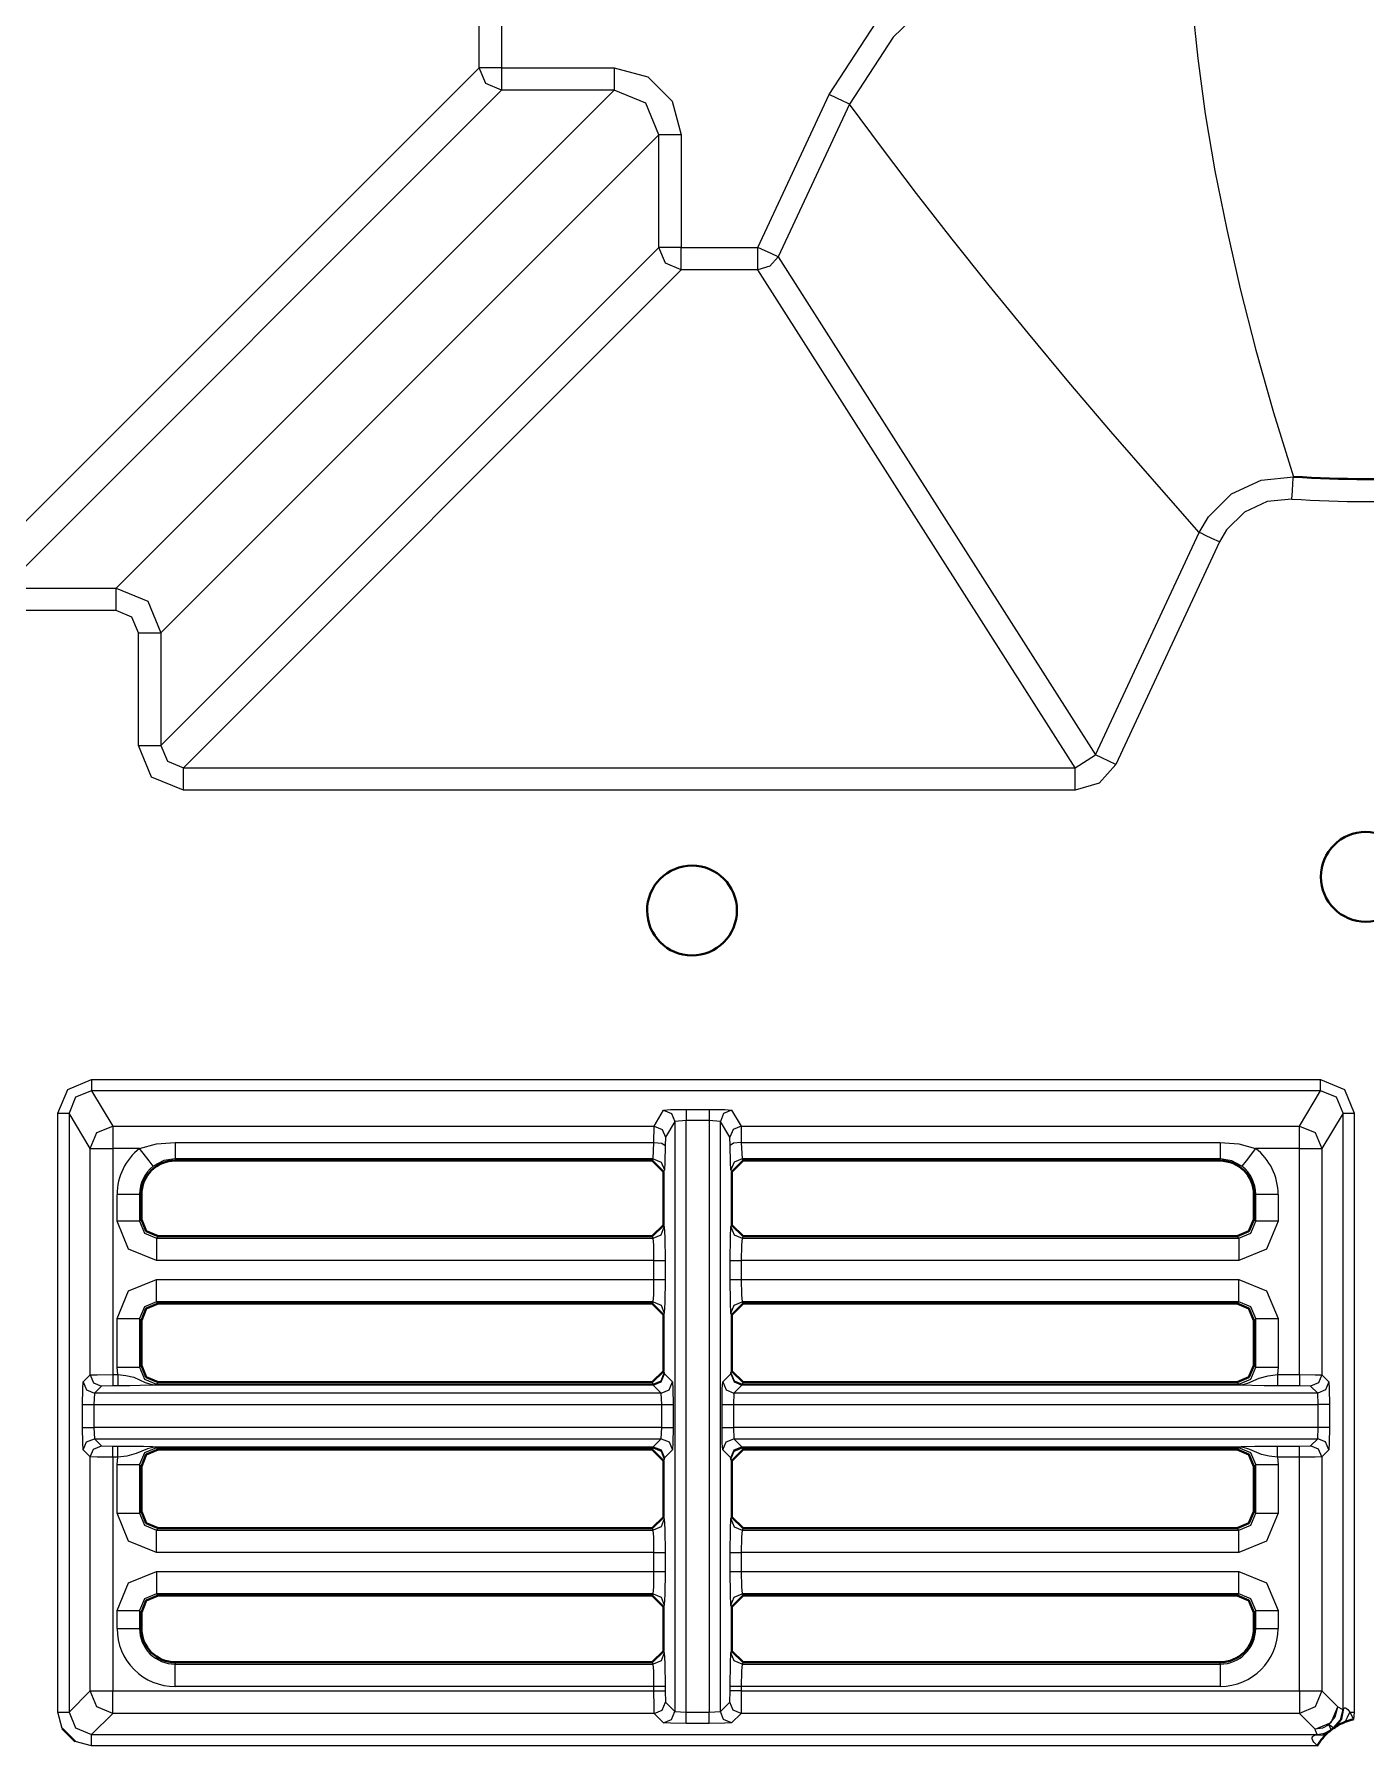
# Model space of a CAD drawing. Header units: millimetres. Extents: x 0 to 2941, y -405 to 1422.
# Drawn here: x 562.3 to 621.6, y 948 to 1024.2 of the extents above; entities that cross this region are included whole.
import ezdxf

# ---------------------------------------------------------------- set-up
doc = ezdxf.new("R2010")
doc.units = ezdxf.units.MM
doc.layers.add('FINE', color=9, linetype='Continuous')
doc.layers.add('OUTLINE', color=7, linetype='Continuous')

msp = doc.modelspace()

# ---------------------------------------------------------------- linework, layer by layer
at = {"layer": 'FINE', "lineweight": 9}
for p, q in [((582.092, 1022.714), (582.092, 1026.124)), ((559.92, 1000.542), (582.092, 1022.714)), ((583.09, 1021.716), (560.918, 999.544)), ((565.923, 999.544), (588.095, 1021.716)), ((588.095, 1021.716), (583.09, 1021.716)), ((598.578, 1021.096), (595.405, 1014.292)), ((590.092, 1019.719), (567.92, 997.547)), ((590.092, 1014.714), (590.092, 1019.719)), ((591.09, 1019.719), (591.09, 1014.714)), ((567.92, 992.542), (590.092, 1014.714)), ((595.405, 1014.292), (609.53, 992.12)), ((591.09, 1013.716), (568.918, 991.544)), ((594.5, 1013.716), (591.09, 1013.716)), ((608.626, 991.544), (594.5, 1013.716)), ((609.53, 992.12), (614.148, 1002.024)), ((615.053, 1001.602), (610.435, 991.698)), ((565.923, 998.546), (560.918, 998.546)), ((566.922, 992.542), (566.922, 997.547)), ((567.92, 997.547), (567.92, 992.542)), ((568.918, 991.544), (608.626, 991.544)), ((608.626, 991.544), (609.53, 992.12)), ((608.626, 990.546), (568.918, 990.546)), ((564.829, 977.668), (619.555, 977.668)), ((618.611, 975.594), (619.555, 977.168)), ((564.773, 974.594), (563.83, 976.168)), ((563.83, 976.168), (563.83, 949.503)), ((591.304, 976.337), (592.33, 976.337)), ((593.329, 976.294), (593.749, 975.594)), ((621.054, 976.168), (621.054, 949.503)), ((589.872, 974.866), (589.884, 975.594)), ((590.804, 975.795), (590.384, 975.094)), ((591.304, 975.837), (590.804, 975.795)), ((590.804, 975.795), (590.804, 949.527)), ((591.304, 949.502), (591.304, 975.837)), ((592.33, 975.837), (591.304, 975.837)), ((592.829, 975.795), (592.33, 975.837)), ((592.829, 949.527), (592.829, 975.795)), ((593.25, 975.094), (592.829, 975.795)), ((593.749, 975.594), (618.611, 975.594)), ((593.749, 975.594), (593.761, 974.866)), ((568.549, 974.866), (589.872, 974.866)), ((589.836, 974.138), (589.872, 974.866)), ((590.384, 975.094), (590.372, 974.73)), ((593.262, 974.73), (593.25, 975.094)), ((593.761, 974.866), (593.797, 974.138)), ((593.761, 974.866), (615.085, 974.866)), ((564.773, 964.516), (564.773, 974.594)), ((615.085, 974.138), (593.797, 974.138)), ((593.797, 974.138), (593.84, 974.053)), ((615.085, 974.053), (615.085, 974.138)), ((618.611, 974.594), (616.662, 974.594)), ((619.61, 974.594), (619.61, 964.516)), ((590.336, 973.639), (590.293, 973.553)), ((593.34, 973.553), (593.297, 973.639)), ((565.969, 971.356), (565.969, 972.553)), ((566.967, 972.553), (566.967, 971.356)), ((567.049, 972.553), (566.967, 972.553)), ((616.666, 972.553), (616.585, 972.553)), ((616.666, 971.356), (616.666, 972.553)), ((617.664, 972.553), (617.664, 971.356)), ((566.967, 971.356), (567.049, 971.437)), ((590.293, 971.188), (590.334, 971.106)), ((593.299, 971.106), (593.34, 971.188)), ((616.585, 971.437), (616.666, 971.356)), ((567.798, 970.688), (567.716, 970.607)), ((567.716, 970.607), (589.834, 970.607)), ((589.834, 970.607), (589.793, 970.688)), ((593.84, 970.688), (593.799, 970.607)), ((593.799, 970.607), (615.917, 970.607)), ((615.917, 970.607), (615.836, 970.688)), ((593.262, 968.768), (593.262, 969.608)), ((615.917, 969.608), (593.762, 969.608)), ((593.762, 969.608), (593.762, 968.768)), ((593.762, 968.768), (615.917, 968.768)), ((589.834, 967.77), (567.716, 967.77)), ((567.716, 967.77), (567.798, 967.688)), ((589.793, 967.688), (589.834, 967.77)), ((615.836, 967.688), (615.917, 967.77)), ((565.969, 964.856), (565.969, 967.021)), ((590.334, 967.27), (590.293, 967.188)), ((593.34, 967.188), (593.299, 967.27)), ((616.666, 967.021), (616.585, 966.939)), ((616.666, 964.856), (616.666, 967.021)), ((617.664, 967.021), (617.664, 964.856)), ((565.999, 964.529), (565.969, 964.856)), ((566.967, 964.856), (567.049, 964.937)), ((616.585, 964.937), (616.666, 964.856)), ((617.664, 964.856), (617.634, 964.529)), ((564.458, 964.201), (564.773, 964.516)), ((565.273, 964.016), (564.958, 963.701)), ((565.773, 964.029), (565.273, 964.016)), ((565.773, 964.529), (565.999, 964.529)), ((565.999, 964.029), (565.773, 964.029)), ((567.798, 964.188), (567.716, 964.107)), ((567.716, 964.107), (589.834, 964.107)), ((567.716, 964.075), (589.842, 964.075)), ((589.842, 964.058), (567.716, 964.058)), ((589.834, 964.107), (589.793, 964.188)), ((589.842, 964.075), (589.834, 964.107)), ((590.199, 963.701), (589.842, 964.058)), ((590.342, 964.558), (590.699, 964.201)), ((592.934, 964.201), (593.291, 964.558)), ((593.291, 964.558), (593.299, 964.606)), ((593.299, 964.606), (593.34, 964.688)), ((593.799, 964.107), (593.791, 964.075)), ((593.791, 964.075), (615.917, 964.075)), ((593.84, 964.188), (593.799, 964.107)), ((593.799, 964.107), (615.917, 964.107)), ((615.917, 964.107), (615.836, 964.188)), ((618.611, 964.029), (617.634, 964.029)), ((619.11, 964.016), (618.611, 964.029)), ((619.426, 963.701), (619.11, 964.016)), ((619.61, 964.516), (619.925, 964.201)), ((564.433, 962.175), (564.433, 963.201)), ((564.958, 963.701), (564.932, 963.201)), ((564.932, 963.201), (590.225, 963.201)), ((564.932, 963.201), (564.932, 962.175)), ((590.199, 963.701), (564.958, 963.701)), ((590.725, 963.201), (590.725, 962.175)), ((592.909, 962.175), (592.909, 963.201)), ((593.434, 963.701), (593.408, 963.201)), ((593.408, 963.201), (619.451, 963.201)), ((593.408, 963.201), (593.408, 962.175)), ((619.426, 963.701), (593.434, 963.701)), ((619.451, 963.201), (619.426, 963.701)), ((619.451, 962.175), (619.451, 963.201)), ((619.951, 963.201), (619.951, 962.175)), ((590.225, 962.175), (564.932, 962.175)), ((564.932, 962.175), (564.958, 961.675)), ((564.958, 961.675), (590.199, 961.675)), ((564.958, 961.675), (565.273, 961.36)), ((590.199, 961.675), (590.225, 962.175)), ((619.451, 962.175), (593.408, 962.175)), ((593.408, 962.175), (593.434, 961.675)), ((593.434, 961.675), (619.426, 961.675)), ((593.434, 961.675), (593.791, 961.318)), ((619.11, 961.36), (619.426, 961.675)), ((619.426, 961.675), (619.451, 962.175)), ((564.773, 960.86), (564.458, 961.176)), ((565.273, 961.36), (565.773, 961.348)), ((565.773, 961.348), (565.999, 961.348)), ((589.842, 961.302), (567.716, 961.302)), ((589.834, 961.27), (589.842, 961.302)), ((590.699, 961.176), (590.342, 960.819)), ((593.791, 961.318), (615.917, 961.318)), ((593.799, 961.27), (593.84, 961.188)), ((615.917, 961.27), (593.799, 961.27)), ((615.836, 961.188), (615.917, 961.27)), ((617.634, 961.348), (618.611, 961.348)), ((618.611, 961.348), (619.11, 961.36)), ((619.925, 961.176), (619.61, 960.86)), ((564.773, 950.447), (564.773, 960.86)), ((565.969, 960.521), (565.999, 960.847)), ((565.969, 958.356), (565.969, 960.521)), ((567.049, 960.439), (566.967, 960.521)), ((566.967, 960.521), (566.967, 958.356)), ((590.334, 960.77), (590.293, 960.688)), ((590.342, 960.819), (590.334, 960.77)), ((616.666, 960.521), (616.585, 960.439)), ((618.611, 960.847), (617.634, 960.847)), ((617.634, 960.847), (617.664, 960.521)), ((617.664, 960.521), (617.664, 958.356)), ((619.61, 960.86), (619.61, 950.447)), ((566.967, 958.356), (567.049, 958.437)), ((590.293, 958.188), (590.334, 958.106)), ((593.299, 958.106), (593.34, 958.188)), ((567.798, 957.688), (567.716, 957.607)), ((593.84, 957.688), (593.799, 957.607)), ((593.799, 957.607), (615.917, 957.607)), ((615.917, 957.607), (615.836, 957.688)), ((589.871, 956.608), (567.716, 956.608)), ((589.871, 955.768), (589.871, 956.608)), ((590.371, 956.608), (590.371, 955.768)), ((593.262, 955.768), (593.262, 956.608)), ((615.917, 956.608), (593.762, 956.608)), ((593.762, 956.608), (593.762, 955.768)), ((567.716, 955.768), (589.871, 955.768)), ((593.762, 955.768), (615.917, 955.768)), ((567.716, 954.77), (567.798, 954.688)), ((589.834, 954.77), (567.716, 954.77)), ((589.793, 954.688), (589.834, 954.77)), ((590.334, 954.27), (590.293, 954.188)), ((593.34, 954.188), (593.299, 954.27)), ((593.799, 954.77), (593.84, 954.688)), ((615.917, 954.77), (593.799, 954.77)), ((615.836, 954.688), (615.917, 954.77)), ((565.969, 953.222), (565.969, 954.02)), ((616.666, 954.02), (616.585, 953.939)), ((616.666, 953.222), (616.666, 954.02)), ((617.664, 954.02), (617.664, 953.222)), ((616.585, 953.222), (616.666, 953.222)), ((593.299, 952.14), (593.34, 952.222)), ((568.549, 951.722), (568.549, 951.641)), ((568.549, 951.641), (589.834, 951.641)), ((589.834, 951.641), (589.793, 951.722)), ((593.84, 951.722), (593.799, 951.641)), ((593.799, 951.641), (615.085, 951.641)), ((615.085, 951.641), (615.085, 951.722)), ((563.83, 949.503), (564.773, 950.447)), ((589.871, 950.643), (568.549, 950.643)), ((590.371, 950.643), (590.371, 950.447)), ((590.371, 950.447), (590.384, 949.947)), ((593.249, 949.947), (593.262, 950.447)), ((593.262, 950.447), (593.262, 950.643)), ((615.085, 950.643), (593.762, 950.643)), ((593.762, 950.643), (593.762, 950.447)), ((619.61, 950.447), (620.317, 949.74)), ((590.384, 949.947), (590.804, 949.527)), ((590.804, 949.527), (591.304, 949.502)), ((591.304, 949.502), (592.33, 949.502)), ((592.829, 949.527), (593.249, 949.947)), ((621.054, 949.503), (621.018, 949.18)), ((565.773, 949.447), (564.829, 948.503)), ((589.884, 949.447), (565.773, 949.447)), ((590.304, 949.027), (589.884, 949.447)), ((592.33, 949.002), (591.304, 949.002)), ((593.749, 949.447), (593.329, 949.027)), ((618.611, 949.447), (593.749, 949.447)), ((619.317, 948.741), (618.611, 949.447)), ((564.829, 948.003), (564.102, 948.191)), ((564.829, 948.503), (619.397, 948.503)), ((619.409, 948.003), (564.829, 948.003))]:
    msp.add_line(p, q, dxfattribs=at)
for points in [[(589.894, 1029.297), (583.09, 1026.124), (583.09, 1022.714), (588.095, 1022.714)], [(613.663, 1027.77), (611.962, 1028.172), (609.887, 1028.336), (607.754, 1028.144), (605.741, 1027.612), (603.791, 1026.725), (602.067, 1025.556), (600.52, 1024.072), (598.578, 1021.096)], [(613.663, 1027.77), (613.83, 1025.49), (614.082, 1023.12), (614.422, 1020.664), (614.852, 1018.126), (615.375, 1015.508), (615.979, 1012.862), (616.674, 1010.144), (617.462, 1007.358), (618.342, 1004.505)], [(591.09, 1014.714), (594.5, 1014.714), (597.673, 1021.518), (599.77, 1024.73)], [(583.09, 1022.714), (582.404, 1022.714), (582.092, 1022.714)], [(583.09, 1021.716), (582.385, 1022.009), (582.092, 1022.714)], [(583.09, 1022.714), (583.09, 1022.028), (583.09, 1021.716)], [(588.095, 1022.714), (588.095, 1022.028), (588.095, 1021.716)], [(588.095, 1022.714), (589.594, 1022.313), (590.689, 1021.217), (591.09, 1019.719)], [(590.092, 1019.719), (589.509, 1021.133), (588.095, 1021.716)], [(598.578, 1021.096), (598.495, 1021.135), (598.295, 1021.228), (598.008, 1021.362), (597.673, 1021.518)], [(614.148, 1002.024), (612.152, 1004.283), (610.22, 1006.512), (608.351, 1008.709), (606.546, 1010.875), (604.804, 1013.01), (603.155, 1015.077), (601.568, 1017.113), (600.042, 1019.12), (598.578, 1021.096)], [(591.09, 1019.719), (590.404, 1019.719), (590.092, 1019.719)], [(591.09, 1014.714), (590.404, 1014.714), (590.092, 1014.714)], [(591.09, 1013.716), (590.385, 1014.009), (590.092, 1014.714)], [(591.09, 1013.716), (591.09, 1014.028), (591.09, 1014.714)], [(595.405, 1014.292), (595.123, 1014.424), (594.5, 1014.714)], [(594.5, 1013.716), (594.5, 1014.028), (594.5, 1014.714)], [(595.405, 1014.292), (595.036, 1013.873), (594.5, 1013.716)], [(614.148, 1002.024), (614.559, 1002.724), (615.592, 1003.739), (616.902, 1004.356), (618.342, 1004.505)], [(618.276, 1003.509), (618.301, 1003.877), (618.322, 1004.194), (618.336, 1004.413), (618.342, 1004.505)], [(618.276, 1003.509), (617.169, 1003.395), (616.162, 1002.921), (615.369, 1002.14), (615.053, 1001.602)], [(615.053, 1001.602), (614.718, 1001.758), (614.431, 1001.892), (614.232, 1001.985), (614.148, 1002.024)], [(559.92, 1000.542), (560.211, 999.835), (560.918, 999.544), (565.923, 999.544)], [(565.923, 998.546), (565.923, 999.232), (565.923, 999.544)], [(565.923, 999.544), (567.334, 998.958), (567.92, 997.547)], [(566.922, 997.547), (566.63, 998.253), (565.923, 998.546)], [(566.922, 997.547), (567.608, 997.547), (567.92, 997.547)], [(566.922, 992.542), (567.608, 992.542), (567.92, 992.542)], [(568.918, 990.546), (567.506, 991.13), (566.922, 992.542)], [(567.92, 992.542), (568.211, 991.835), (568.918, 991.544)], [(568.918, 990.546), (568.918, 991.232), (568.918, 991.544)], [(610.435, 991.698), (609.698, 990.858), (608.626, 990.546)], [(608.626, 990.546), (608.626, 991.232), (608.626, 991.544)], [(610.435, 991.698), (609.813, 991.989), (609.53, 992.12)], [(563.518, 948.776), (563.33, 949.503), (563.33, 976.168), (563.769, 977.228), (564.829, 977.668)], [(564.829, 977.668), (564.829, 977.322), (564.829, 977.168)], [(619.555, 977.168), (619.555, 977.322), (619.555, 977.668)], [(619.555, 977.668), (620.615, 977.228), (621.054, 976.168)], [(564.829, 977.168), (564.122, 976.875), (563.83, 976.168)], [(619.555, 977.168), (564.829, 977.168), (565.773, 975.594)], [(620.554, 976.168), (620.261, 976.875), (619.555, 977.168)], [(563.33, 976.168), (563.679, 976.168), (563.83, 976.168)], [(565.773, 975.594), (589.884, 975.594), (590.304, 976.294)], [(590.304, 976.294), (590.606, 976.324), (591.304, 976.337)], [(590.304, 976.294), (590.657, 976.147), (590.804, 975.795)], [(591.304, 976.337), (591.304, 976.183), (591.304, 975.837)], [(592.33, 976.337), (592.33, 976.183), (592.33, 975.837)], [(592.33, 976.337), (593.027, 976.324), (593.329, 976.294)], [(593.329, 976.294), (592.976, 976.147), (592.829, 975.795)], [(620.554, 949.619), (620.554, 976.168), (619.61, 974.594)], [(620.554, 976.168), (620.705, 976.168), (621.054, 976.168)], [(564.773, 974.594), (565.066, 975.301), (565.773, 975.594)], [(565.773, 975.594), (565.773, 975.286), (565.773, 974.594)], [(589.884, 975.594), (590.237, 975.447), (590.384, 975.094)], [(592.33, 975.837), (592.33, 949.502), (592.829, 949.527)], [(593.749, 975.594), (593.396, 975.447), (593.25, 975.094)], [(618.611, 975.594), (619.317, 975.301), (619.61, 974.594)], [(618.611, 974.594), (618.611, 975.286), (618.611, 975.594)], [(566.971, 974.594), (567.728, 974.798), (568.549, 974.866)], [(568.549, 974.866), (568.549, 974.356), (568.549, 974.138)], [(589.872, 974.866), (590.221, 974.825), (590.372, 974.73)], [(590.372, 974.73), (590.358, 973.965), (590.336, 973.639)], [(593.761, 974.866), (593.412, 974.825), (593.262, 974.73)], [(593.297, 973.639), (593.275, 973.965), (593.262, 974.73)], [(615.085, 974.866), (615.085, 974.356), (615.085, 974.138)], [(615.085, 974.866), (615.921, 974.795), (616.662, 974.594)], [(564.773, 974.594), (565.075, 974.594), (565.773, 974.594)], [(566.971, 974.594), (565.773, 974.594), (565.773, 964.529)], [(567.581, 973.804), (567.392, 974.05), (566.971, 974.594)], [(589.793, 974.053), (589.836, 974.138), (568.549, 974.138), (568.549, 974.053)], [(589.836, 974.138), (590.189, 973.992), (590.336, 973.639)], [(593.797, 974.138), (593.444, 973.992), (593.297, 973.639)], [(616.052, 973.804), (615.597, 974.051), (615.085, 974.138)], [(616.662, 974.594), (616.241, 974.05), (616.052, 973.804)], [(617.634, 964.529), (618.611, 964.529), (618.611, 974.594)], [(618.611, 974.594), (619.308, 974.594), (619.61, 974.594)], [(566.967, 972.553), (566.657, 972.553), (565.969, 972.553)], [(617.664, 972.553), (616.976, 972.553), (616.666, 972.553)], [(566.967, 971.356), (566.657, 971.356), (565.969, 971.356)], [(567.716, 969.608), (566.48, 970.12), (565.969, 971.356)], [(566.967, 971.356), (567.185, 970.825), (567.716, 970.607)], [(589.834, 970.607), (590.187, 970.753), (590.334, 971.106)], [(590.334, 971.106), (590.36, 970.641), (590.371, 969.608)], [(593.262, 969.608), (593.273, 970.641), (593.299, 971.106)], [(593.299, 971.106), (593.446, 970.753), (593.799, 970.607)], [(615.917, 970.607), (616.448, 970.825), (616.666, 971.356)], [(617.664, 971.356), (617.153, 970.12), (615.917, 969.608)], [(617.664, 971.356), (616.976, 971.356), (616.666, 971.356)], [(567.716, 970.607), (567.716, 970.297), (567.716, 969.608)], [(589.871, 969.608), (589.86, 970.297), (589.834, 970.607)], [(593.799, 970.607), (593.773, 970.297), (593.762, 969.608)], [(615.917, 970.607), (615.917, 970.297), (615.917, 969.608)], [(567.716, 968.768), (589.871, 968.768), (589.871, 969.608), (567.716, 969.608)], [(589.871, 969.608), (590.22, 969.608), (590.371, 969.608)], [(590.371, 969.608), (590.371, 968.768), (590.36, 967.736), (590.334, 967.27)], [(593.262, 969.608), (593.413, 969.608), (593.762, 969.608)], [(565.969, 967.021), (566.48, 968.256), (567.716, 968.768)], [(567.716, 967.77), (567.716, 968.08), (567.716, 968.768)], [(589.834, 967.77), (589.86, 968.08), (589.871, 968.768)], [(589.871, 968.768), (590.22, 968.768), (590.371, 968.768)], [(593.262, 968.768), (593.413, 968.768), (593.762, 968.768)], [(593.299, 967.27), (593.273, 967.736), (593.262, 968.768)], [(593.762, 968.768), (593.773, 968.08), (593.799, 967.77)], [(615.917, 967.77), (615.917, 968.08), (615.917, 968.768)], [(615.917, 968.768), (617.153, 968.256), (617.664, 967.021)], [(567.716, 967.77), (567.185, 967.551), (566.967, 967.021)], [(589.834, 967.77), (590.187, 967.623), (590.334, 967.27)], [(593.299, 967.27), (593.446, 967.623), (593.799, 967.77)], [(615.917, 967.77), (593.799, 967.77), (593.84, 967.688)], [(616.666, 967.021), (616.448, 967.551), (615.917, 967.77)], [(565.969, 967.021), (566.657, 967.021), (566.967, 967.021)], [(567.049, 966.939), (566.967, 967.021), (566.967, 964.856)], [(616.666, 967.021), (616.976, 967.021), (617.664, 967.021)], [(565.969, 964.856), (566.657, 964.856), (566.967, 964.856)], [(566.967, 964.856), (567.185, 964.325), (567.716, 964.107)], [(615.917, 964.107), (616.448, 964.325), (616.666, 964.856)], [(616.666, 964.856), (616.976, 964.856), (617.664, 964.856)], [(564.433, 963.201), (564.44, 963.899), (564.458, 964.201)], [(564.458, 964.201), (564.605, 963.847), (564.958, 963.701)], [(564.773, 964.516), (565.075, 964.525), (565.773, 964.529)], [(564.773, 964.516), (564.92, 964.163), (565.273, 964.016)], [(565.773, 964.529), (565.773, 964.18), (565.773, 964.029)], [(565.999, 964.529), (565.999, 964.18), (565.999, 964.029)], [(565.999, 964.529), (566.363, 964.486), (566.706, 964.408), (567.224, 964.183), (567.361, 964.132), (567.467, 964.103), (567.614, 964.079), (567.683, 964.075), (567.716, 964.075)], [(567.716, 964.058), (567.704, 964.058), (567.676, 964.058), (567.617, 964.057), (567.568, 964.055), (567.494, 964.052), (567, 964.038), (566.529, 964.031), (565.999, 964.029)], [(567.716, 964.075), (567.716, 964.096), (567.716, 964.107)], [(567.716, 964.075), (567.716, 964.063), (567.716, 964.058)], [(589.834, 964.107), (590.187, 964.253), (590.334, 964.606)], [(589.842, 964.075), (590.194, 964.217), (590.342, 964.558)], [(589.842, 964.058), (590.195, 964.205), (590.342, 964.558)], [(589.842, 964.058), (589.842, 964.063), (589.842, 964.075)], [(590.199, 963.701), (590.553, 963.847), (590.699, 964.201)], [(590.293, 964.688), (590.334, 964.606), (590.342, 964.558)], [(590.699, 964.201), (590.717, 963.899), (590.725, 963.201)], [(592.909, 963.201), (592.916, 963.899), (592.934, 964.201)], [(592.934, 964.201), (593.081, 963.847), (593.434, 963.701)], [(593.291, 964.558), (593.438, 964.205), (593.791, 964.058)], [(593.291, 964.558), (593.439, 964.217), (593.791, 964.075)], [(593.299, 964.606), (593.446, 964.253), (593.799, 964.107)], [(615.917, 964.058), (593.791, 964.058), (593.434, 963.701)], [(593.791, 964.075), (593.791, 964.063), (593.791, 964.058)], [(615.917, 964.075), (615.987, 964.077), (616.074, 964.086), (616.314, 964.146), (616.813, 964.367), (617.227, 964.479), (617.634, 964.529)], [(615.917, 964.075), (615.917, 964.096), (615.917, 964.107)], [(615.917, 964.075), (615.917, 964.063), (615.917, 964.058)], [(617.634, 964.029), (617.042, 964.032), (616.494, 964.041), (616.086, 964.054), (615.978, 964.057), (615.944, 964.058), (615.917, 964.058)], [(617.634, 964.529), (617.634, 964.18), (617.634, 964.029)], [(618.611, 964.529), (618.611, 964.18), (618.611, 964.029)], [(618.611, 964.529), (619.308, 964.525), (619.61, 964.516)], [(619.61, 964.516), (619.464, 964.163), (619.11, 964.016)], [(619.925, 964.201), (619.779, 963.847), (619.426, 963.701)], [(619.925, 964.201), (619.943, 963.899), (619.951, 963.201)], [(564.433, 963.201), (564.583, 963.201), (564.932, 963.201)], [(590.225, 962.175), (590.225, 963.201), (590.199, 963.701)], [(590.225, 963.201), (590.574, 963.201), (590.725, 963.201)], [(592.909, 963.201), (593.06, 963.201), (593.408, 963.201)], [(619.951, 963.201), (619.8, 963.201), (619.451, 963.201)], [(564.433, 962.175), (564.583, 962.175), (564.932, 962.175)], [(564.458, 961.176), (564.44, 961.477), (564.433, 962.175)], [(564.458, 961.176), (564.605, 961.529), (564.958, 961.675)], [(567.716, 961.318), (589.842, 961.318), (590.199, 961.675)], [(590.199, 961.675), (590.553, 961.529), (590.699, 961.176)], [(590.225, 962.175), (590.574, 962.175), (590.725, 962.175)], [(590.725, 962.175), (590.717, 961.477), (590.699, 961.176)], [(592.909, 962.175), (593.06, 962.175), (593.408, 962.175)], [(592.934, 961.176), (592.916, 961.477), (592.909, 962.175)], [(592.934, 961.176), (593.081, 961.529), (593.434, 961.675)], [(619.925, 961.176), (619.779, 961.529), (619.426, 961.675)], [(619.951, 962.175), (619.8, 962.175), (619.451, 962.175)], [(619.951, 962.175), (619.943, 961.477), (619.925, 961.176)], [(564.773, 960.86), (564.92, 961.214), (565.273, 961.36)], [(565.773, 960.847), (565.773, 961.196), (565.773, 961.348)], [(565.999, 960.847), (565.999, 961.196), (565.999, 961.348)], [(565.999, 961.348), (566.591, 961.344), (567.139, 961.335), (567.547, 961.322), (567.655, 961.319), (567.689, 961.318), (567.716, 961.318)], [(567.716, 961.27), (567.716, 961.28), (567.716, 961.302), (567.646, 961.299), (567.559, 961.29), (567.32, 961.23), (566.82, 961.009), (566.406, 960.898), (565.999, 960.847)], [(567.716, 961.27), (567.185, 961.051), (566.967, 960.521)], [(567.716, 961.302), (567.716, 961.313), (567.716, 961.318)], [(589.793, 961.188), (589.834, 961.27), (567.716, 961.27), (567.798, 961.188)], [(589.834, 961.27), (590.187, 961.123), (590.334, 960.77)], [(589.842, 961.318), (590.195, 961.172), (590.342, 960.819)], [(589.842, 961.302), (589.842, 961.313), (589.842, 961.318)], [(589.842, 961.302), (590.194, 961.159), (590.342, 960.819)], [(593.34, 960.688), (593.299, 960.77), (593.291, 960.819), (592.934, 961.176)], [(593.291, 960.819), (593.438, 961.172), (593.791, 961.318)], [(593.291, 960.819), (593.439, 961.159), (593.791, 961.302)], [(593.299, 960.77), (593.446, 961.123), (593.799, 961.27)], [(593.791, 961.318), (593.791, 961.313), (593.791, 961.302)], [(615.917, 961.302), (593.791, 961.302), (593.799, 961.27)], [(615.917, 961.318), (615.93, 961.318), (615.957, 961.318), (616.016, 961.32), (616.065, 961.321), (616.14, 961.324), (616.633, 961.338), (617.104, 961.345), (617.634, 961.348)], [(615.917, 961.302), (615.917, 961.313), (615.917, 961.318)], [(617.634, 960.847), (617.27, 960.891), (616.927, 960.968), (616.409, 961.193), (616.272, 961.244), (616.166, 961.273), (616.02, 961.297), (615.95, 961.301), (615.917, 961.302)], [(615.917, 961.27), (615.917, 961.28), (615.917, 961.302)], [(616.666, 960.521), (616.448, 961.051), (615.917, 961.27)], [(617.634, 960.847), (617.634, 961.196), (617.634, 961.348)], [(618.611, 960.847), (618.611, 961.196), (618.611, 961.348)], [(619.61, 960.86), (619.464, 961.214), (619.11, 961.36)], [(565.773, 960.847), (565.075, 960.851), (564.773, 960.86)], [(565.999, 960.847), (565.773, 960.847), (565.773, 950.447)], [(565.969, 960.521), (566.657, 960.521), (566.967, 960.521)], [(593.762, 950.447), (618.611, 950.447), (618.611, 960.847)], [(616.585, 958.437), (616.666, 958.356), (616.666, 960.521)], [(616.666, 960.521), (616.976, 960.521), (617.664, 960.521)], [(619.61, 960.86), (619.308, 960.851), (618.611, 960.847)], [(565.969, 958.356), (566.657, 958.356), (566.967, 958.356)], [(567.716, 956.608), (566.48, 957.12), (565.969, 958.356)], [(566.967, 958.356), (567.185, 957.825), (567.716, 957.607)], [(590.334, 958.106), (590.187, 957.753), (589.834, 957.607)], [(590.334, 958.106), (590.36, 957.641), (590.371, 956.608)], [(593.262, 956.608), (593.273, 957.641), (593.299, 958.106)], [(593.299, 958.106), (593.446, 957.753), (593.799, 957.607)], [(615.917, 957.607), (616.448, 957.825), (616.666, 958.356)], [(617.664, 958.356), (617.153, 957.12), (615.917, 956.608)], [(616.666, 958.356), (616.976, 958.356), (617.664, 958.356)], [(567.716, 957.607), (589.834, 957.607), (589.793, 957.688)], [(567.716, 956.608), (567.716, 957.297), (567.716, 957.607)], [(589.871, 956.608), (589.86, 957.297), (589.834, 957.607)], [(593.799, 957.607), (593.773, 957.297), (593.762, 956.608)], [(615.917, 956.608), (615.917, 957.297), (615.917, 957.607)], [(589.871, 956.608), (590.22, 956.608), (590.371, 956.608)], [(593.262, 956.608), (593.413, 956.608), (593.762, 956.608)], [(565.969, 954.02), (566.48, 955.257), (567.716, 955.768)], [(567.716, 955.768), (567.716, 955.08), (567.716, 954.77)], [(589.834, 954.77), (589.86, 955.08), (589.871, 955.768)], [(589.871, 955.768), (590.22, 955.768), (590.371, 955.768)], [(590.371, 955.768), (590.36, 954.736), (590.334, 954.27)], [(593.262, 955.768), (593.413, 955.768), (593.762, 955.768)], [(593.299, 954.27), (593.273, 954.736), (593.262, 955.768)], [(593.762, 955.768), (593.773, 955.08), (593.799, 954.77)], [(615.917, 954.77), (615.917, 955.08), (615.917, 955.768)], [(615.917, 955.768), (617.153, 955.257), (617.664, 954.02)], [(567.716, 954.77), (567.185, 954.551), (566.967, 954.02)], [(589.834, 954.77), (590.187, 954.623), (590.334, 954.27)], [(593.299, 954.27), (593.446, 954.623), (593.799, 954.77)], [(616.666, 954.02), (616.448, 954.551), (615.917, 954.77)], [(565.969, 954.02), (566.657, 954.02), (566.967, 954.02)], [(567.049, 953.939), (566.967, 954.02), (566.967, 953.222), (567.049, 953.222)], [(616.666, 954.02), (616.976, 954.02), (617.664, 954.02)], [(565.969, 953.222), (566.657, 953.222), (566.967, 953.222)], [(616.666, 953.222), (616.976, 953.222), (617.664, 953.222)], [(590.334, 952.14), (590.187, 951.788), (589.834, 951.641)], [(590.293, 952.222), (590.334, 952.14), (590.36, 951.675), (590.371, 950.643)], [(593.262, 950.643), (593.273, 951.675), (593.299, 952.14)], [(593.799, 951.641), (593.446, 951.788), (593.299, 952.14)], [(568.549, 950.643), (568.549, 951.331), (568.549, 951.641)], [(589.871, 950.643), (589.86, 951.331), (589.834, 951.641)], [(593.799, 951.641), (593.773, 951.331), (593.762, 950.643)], [(615.085, 951.641), (615.085, 951.331), (615.085, 950.643)], [(564.773, 950.447), (565.075, 950.447), (565.773, 950.447)], [(565.773, 949.447), (565.066, 949.74), (564.773, 950.447)], [(565.773, 950.447), (589.871, 950.447), (589.871, 950.643)], [(565.773, 949.447), (565.773, 949.749), (565.773, 950.447)], [(590.371, 950.643), (590.22, 950.643), (589.871, 950.643)], [(589.871, 950.447), (590.22, 950.447), (590.371, 950.447)], [(589.884, 949.447), (589.875, 949.749), (589.871, 950.447)], [(593.762, 950.643), (593.413, 950.643), (593.262, 950.643)], [(593.762, 950.447), (593.413, 950.447), (593.262, 950.447)], [(593.762, 950.447), (593.758, 949.749), (593.749, 949.447)], [(618.611, 950.447), (619.308, 950.447), (619.61, 950.447)], [(619.61, 950.447), (619.317, 949.74), (618.611, 949.447)], [(618.611, 950.447), (618.611, 949.749), (618.611, 949.447)], [(563.33, 949.503), (563.679, 949.503), (563.83, 949.503)], [(563.83, 949.503), (564.122, 948.796), (564.829, 948.503)], [(589.884, 949.447), (590.237, 949.594), (590.384, 949.947)], [(590.304, 949.027), (590.657, 949.174), (590.804, 949.527)], [(591.304, 949.002), (591.304, 949.153), (591.304, 949.502)], [(592.33, 949.002), (592.33, 949.153), (592.33, 949.502)], [(593.329, 949.027), (592.976, 949.174), (592.829, 949.527)], [(593.749, 949.447), (593.396, 949.594), (593.249, 949.947)], [(619.317, 948.741), (620.024, 949.033), (620.317, 949.74)], [(619.917, 948.94), (620.211, 949.293), (620.317, 949.74)], [(620.127, 948.8), (620.441, 949.157), (620.554, 949.619)], [(620.197, 948.832), (620.5, 949.189), (620.585, 949.668)], [(620.317, 949.74), (620.513, 949.64), (620.554, 949.619)], [(620.554, 949.619), (620.561, 949.627), (620.585, 949.668)], [(620.585, 949.668), (620.614, 949.695), (620.652, 949.697), (620.689, 949.68), (620.768, 949.612), (620.859, 949.503)], [(620.643, 949.064), (620.76, 949.276), (620.859, 949.503)], [(620.859, 949.503), (621.015, 949.187), (621.018, 949.18)], [(620.859, 949.503), (620.954, 949.503), (621.054, 949.503)], [(591.304, 949.002), (590.606, 949.009), (590.304, 949.027)], [(593.329, 949.027), (593.027, 949.009), (592.33, 949.002)], [(619.917, 948.94), (619.633, 948.792), (619.317, 948.741)], [(619.397, 948.503), (619.335, 948.687), (619.317, 948.741)], [(619.397, 948.503), (619.724, 948.558), (620.015, 948.717)], [(619.917, 948.94), (619.996, 948.76), (620.015, 948.717)], [(620.197, 948.832), (620.144, 948.804), (620.127, 948.8), (619.968, 948.907), (619.917, 948.94)], [(620.015, 948.717), (619.975, 948.672), (619.948, 948.646)], [(564.829, 948.003), (564.829, 948.353), (564.829, 948.503)], [(619.409, 948.003), (619.4, 948.012), (619.261, 948.166), (619.212, 948.245), (619.187, 948.315), (619.186, 948.369), (619.21, 948.418), (619.243, 948.447), (619.302, 948.472)], [(619.302, 948.472), (619.65, 948.493), (619.948, 948.646)], [(619.302, 948.472), (619.339, 948.484), (619.376, 948.495), (619.395, 948.502), (619.397, 948.503)]]:
    msp.add_lwpolyline(points, dxfattribs=at)
for points in [[(618.276, 1003.509, 0.033061), (624.857, 1003.509)], [(566.971, 974.594, 0.232284), (565.969, 972.553)], [(568.549, 974.138), (568.045, 974.055), (567.581, 973.804, 0.232341), (566.967, 972.553)], [(617.665, 972.553, 0.232227), (616.662, 974.594)], [(616.666, 972.553, 0.23222), (616.052, 973.804)], [(565.969, 953.222, 0.414223), (568.549, 950.642)], [(566.967, 953.222, 0.414214), (568.549, 951.641)], [(615.085, 951.641, 0.414182), (616.666, 953.222)], [(615.085, 950.642, 0.414184), (617.665, 953.222)]]:
    msp.add_lwpolyline(points, format="xyb", dxfattribs=at)
at = {"layer": 'OUTLINE', "lineweight": 40}
for p, q in [((589.793, 974.053), (568.549, 974.053)), ((590.293, 973.553), (589.793, 974.053)), ((593.84, 974.053), (593.34, 973.553)), ((615.085, 974.053), (593.84, 974.053)), ((590.293, 973.553), (590.293, 971.188)), ((593.34, 973.553), (593.34, 971.188)), ((567.049, 971.437), (567.049, 972.553)), ((616.585, 972.553), (616.585, 971.437)), ((589.793, 970.688), (590.293, 971.188)), ((593.34, 971.188), (593.84, 970.688)), ((567.798, 970.688), (589.793, 970.688)), ((593.84, 970.688), (615.836, 970.688)), ((567.798, 967.688), (589.793, 967.688)), ((590.293, 967.188), (589.793, 967.688)), ((590.293, 967.188), (590.293, 964.688)), ((593.84, 967.688), (593.34, 967.188)), ((593.34, 967.188), (593.34, 964.688)), ((593.84, 967.688), (615.836, 967.688)), ((567.049, 964.937), (567.049, 966.939)), ((616.585, 966.939), (616.585, 964.937)), ((593.34, 964.688), (593.84, 964.188)), ((593.84, 964.188), (615.836, 964.188)), ((567.798, 961.188), (589.793, 961.188)), ((590.293, 960.688), (589.793, 961.188)), ((593.84, 961.188), (593.34, 960.688)), ((593.84, 961.188), (615.836, 961.188)), ((567.049, 958.437), (567.049, 960.439)), ((590.293, 960.688), (590.293, 958.188)), ((593.34, 960.688), (593.34, 958.188)), ((616.585, 960.439), (616.585, 958.437)), ((589.793, 957.688), (590.293, 958.188)), ((593.34, 958.188), (593.84, 957.688)), ((567.798, 957.688), (589.793, 957.688)), ((593.84, 957.688), (615.836, 957.688)), ((567.798, 954.688), (589.793, 954.688)), ((590.293, 954.188), (589.793, 954.688)), ((590.293, 954.188), (590.293, 952.222)), ((593.84, 954.688), (593.34, 954.188)), ((593.34, 954.188), (593.34, 952.222)), ((593.84, 954.688), (615.836, 954.688)), ((567.049, 953.222), (567.049, 953.939)), ((616.585, 953.939), (616.585, 953.222)), ((589.793, 951.722), (590.293, 952.222)), ((593.34, 952.222), (593.84, 951.722)), ((568.549, 951.722), (589.793, 951.722)), ((593.84, 951.722), (615.085, 951.722)), ((563.518, 948.776), (564.102, 948.191))]:
    msp.add_line(p, q, dxfattribs=at)
for points in [[(618.342, 1004.505, 0.033096), (624.791, 1004.505)], [(568.549, 974.053, 0.414247), (567.049, 972.553)], [(616.585, 972.553, 0.414197), (615.085, 974.053)], [(567.049, 953.222, 0.414247), (568.549, 951.722)], [(615.085, 951.722, 0.414163), (616.585, 953.222)], [(620.197, 948.832, 0.030853), (619.948, 948.646)], [(620.643, 949.064, 0.050317), (620.197, 948.832)], [(621.018, 949.18, 0.039177), (620.643, 949.064)], [(619.948, 948.646, 0.08445), (619.409, 948.004)]]:
    msp.add_lwpolyline(points, format="xyb", dxfattribs=at)
for points in [[(619.567, 986.691, 0.414201), (621.566, 984.69, 0.414201), (623.567, 986.691, 0.414251), (621.566, 988.69, 0.414201)], [(589.567, 985.19, 0.414201), (591.567, 983.19, 0.414226), (593.567, 985.19, 0.414201), (591.567, 987.19, 0.414226)]]:
    msp.add_lwpolyline(points, format="xyb", close=True, dxfattribs=at)
for points in [[(567.049, 971.437), (567.268, 970.907), (567.798, 970.688)], [(615.836, 970.688), (616.365, 970.907), (616.585, 971.437)], [(567.798, 967.688), (567.268, 967.469), (567.049, 966.939)], [(616.585, 966.939), (616.365, 967.469), (615.836, 967.688)], [(567.049, 964.937), (567.268, 964.407), (567.798, 964.188)], [(615.836, 964.188), (616.365, 964.407), (616.585, 964.937)], [(567.798, 964.188), (589.793, 964.188), (590.293, 964.688)], [(567.798, 961.188), (567.268, 960.969), (567.049, 960.439)], [(616.585, 960.439), (616.365, 960.969), (615.836, 961.188)], [(567.049, 958.437), (567.268, 957.907), (567.798, 957.688)], [(615.836, 957.688), (616.365, 957.907), (616.585, 958.437)], [(567.798, 954.688), (567.268, 954.469), (567.049, 953.939)], [(616.585, 953.939), (616.365, 954.469), (615.836, 954.688)]]:
    msp.add_lwpolyline(points, dxfattribs=at)

doc.saveas('drawing.dxf')
